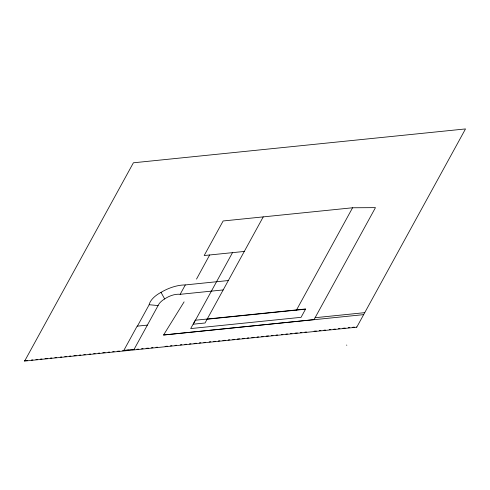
<?xml version="1.0" encoding="UTF-8"?>
<svg xmlns="http://www.w3.org/2000/svg" width="490" height="490" viewBox="0 0 490 490"><rect width="100%" height="100%" fill="white"/><g stroke="black" fill="none" stroke-linecap="round" stroke-linejoin="round"><path stroke-width="0.73" d="M196.521 279.086L209.665 254.978M24.653 361.069L133.396 162.796L465.5 128.931L356.757 327.204L24.653 361.069L24.5 360.744L27.538 360.432M137.427 326.132L149.162 304.725A18.755 9.488 -25.2 0 1 161.026 292.365A28.5 14.418 -25.2 0 1 185.306 284.935L228.322 280.543M223.177 289.933L180.161 294.319A14.565 7.368 -25.2 0 0 164.658 298.943A12.685 6.419 -25.2 0 0 158.099 305.558L134.101 349.315L123.854 350.362L137.126 326.162L147.374 325.115M180.161 294.319L185.306 284.935M184.105 301.865L163.531 335.044L363.654 314.635M232.499 252.65L193.262 324.196L205.041 322.996L263.24 216.88M296.45 310.115L352.579 207.772L375.463 207.638L314.004 319.694M352.579 207.772L223.14 220.972L204.183 255.535L244.283 251.45M207.111 319.229L305.521 309.19M315.095 317.716L364.738 312.651M163.574 334.964L314.047 319.615M31.342 360.046L32.861 359.887M35.899 359.58L37.418 359.421M40.462 359.115L41.981 358.956M45.019 358.649L47.297 358.417M50.341 358.104L51.86 357.951M54.898 357.639L56.417 357.486M60.221 357.1L61.74 356.941M64.778 356.634L66.297 356.481M69.335 356.169L70.86 356.016M73.898 355.703L76.177 355.471M79.215 355.158L80.74 355.005M83.778 354.699L85.297 354.54M89.094 354.154L90.619 354.001M93.657 353.688L95.176 353.535M98.214 353.223L99.733 353.07M102.778 352.757L105.056 352.524M108.094 352.218L109.613 352.059M112.657 351.753L114.176 351.593M117.214 351.287L119.493 351.054M122.537 350.742L124.056 350.589M127.094 350.276L128.613 350.123M132.416 349.738L133.935 349.578M136.973 349.272L138.492 349.113M141.537 348.807L143.056 348.653M146.094 348.341L148.372 348.108M151.416 347.796L152.935 347.643M155.973 347.33L157.492 347.177M165.093 346.406L167.372 346.173M170.41 345.86L171.935 345.707M174.973 345.395L176.492 345.242M180.289 344.856L181.815 344.697M184.853 344.39L186.371 344.231M189.41 343.925L190.929 343.766M193.973 343.459L196.251 343.227M199.289 342.914L200.808 342.761M203.852 342.449L205.371 342.296M209.169 341.91L210.688 341.751M213.732 341.444L215.251 341.285M218.289 340.979L219.808 340.826M222.852 340.513L225.131 340.281M228.168 339.968L229.688 339.815M232.732 339.503L234.251 339.349M237.289 339.037L239.567 338.81M242.611 338.498L244.13 338.345M247.168 338.033L248.687 337.88M251.731 337.567L254.01 337.334M257.048 337.022L258.567 336.869M261.605 336.563L263.13 336.403M266.168 336.097L268.447 335.864M271.485 335.552L273.01 335.399M276.048 335.087L277.567 334.933M281.364 334.548L282.889 334.388M285.927 334.082L287.446 333.923M290.484 333.616L292.003 333.457M295.047 333.151L297.326 332.918M300.364 332.606L301.883 332.453M304.927 332.14L306.446 331.987M314.047 331.209L316.326 330.983M319.364 330.67L320.883 330.517M323.927 330.205L325.446 330.052M329.243 329.66L330.762 329.507M333.806 329.194L335.325 329.041M338.363 328.735L339.882 328.576M342.927 328.269L345.205 328.037M348.243 327.724L349.762 327.571M352.806 327.259L354.325 327.106M149.162 304.725L158.099 305.558M161.026 292.365L164.658 298.943M356.604 326.873L356.757 327.204M346.651 345.021L346.804 345.352M195.271 320.233L190.69 328.582L301.062 317.324L305.638 308.976L195.271 320.233"/></g></svg>
